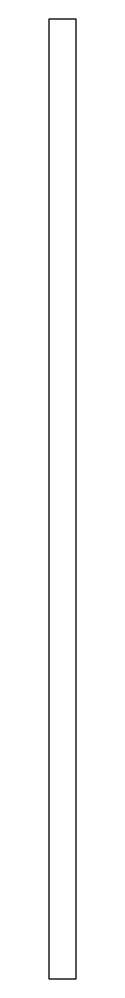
# Model space of a CAD drawing. Header units: millimetres. Extents: x 0 to 18, y 0 to 630.
import ezdxf

# ---------------------------------------------------------------- set-up
doc = ezdxf.new("R2010")
doc.units = ezdxf.units.MM

msp = doc.modelspace()

# ---------------------------------------------------------------- linework, layer by layer
for p, q in [((18.1, 630.5), (0, 630.5)), ((0, 630.5), (0, 0)), ((18.1, 0), (18.1, 630.5)), ((0, 0), (18.1, 0))]:
    msp.add_line(p, q)

doc.saveas('drawing.dxf')
